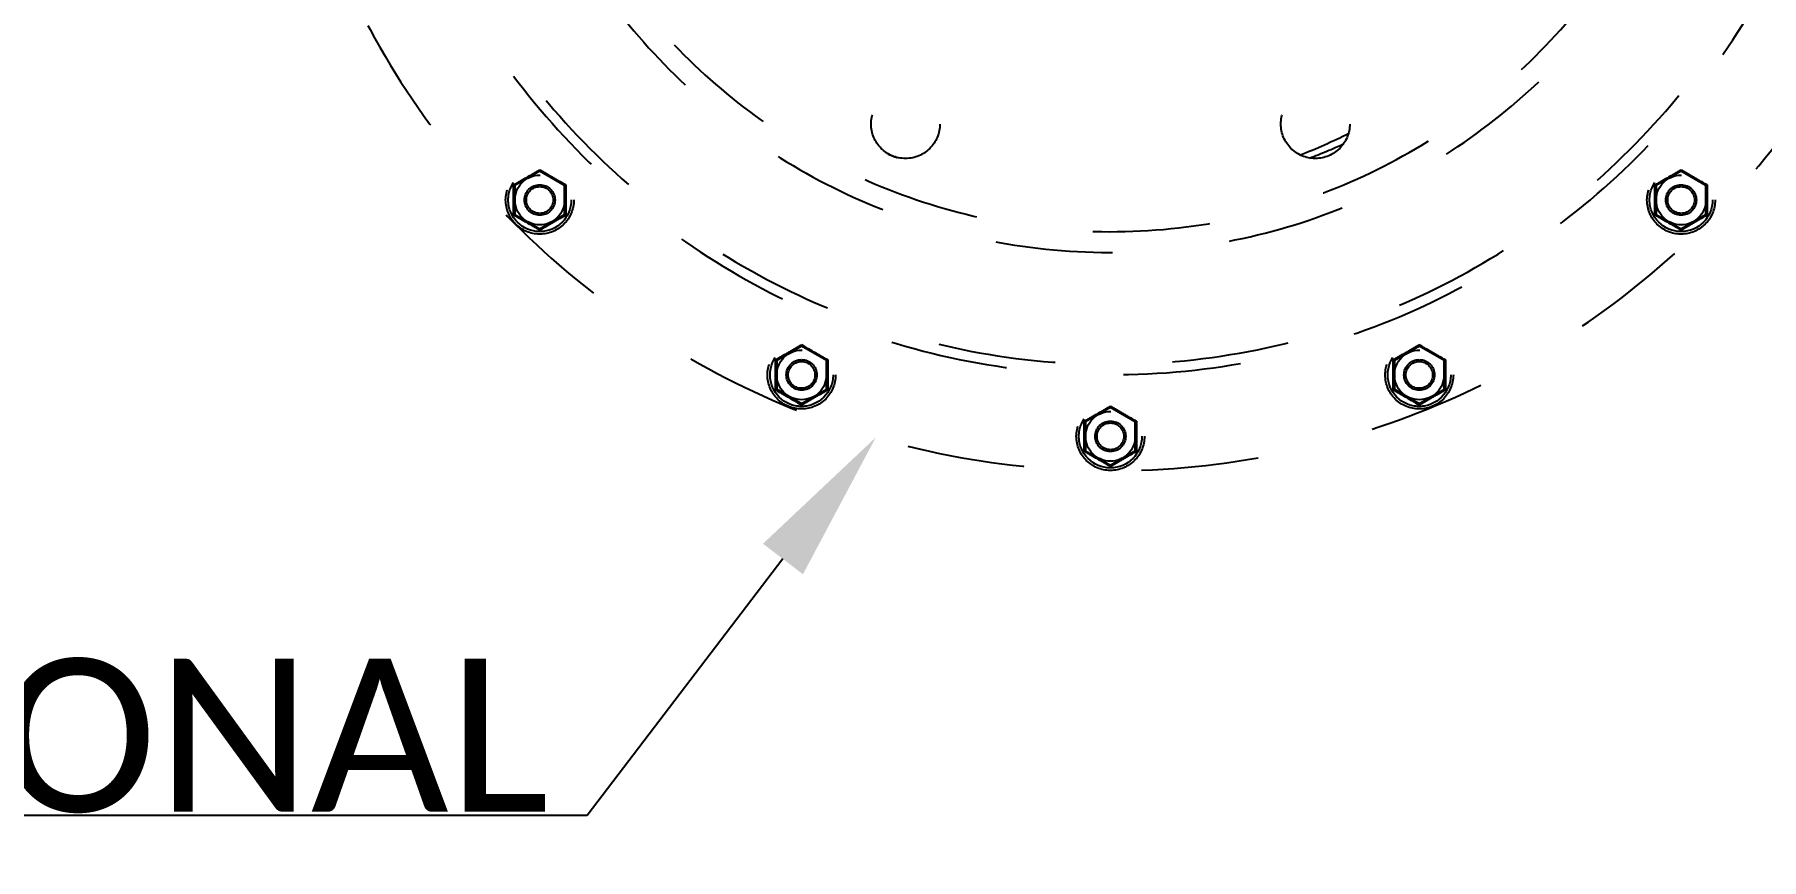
# Model space of a CAD drawing. Header units: millimetres. Extents: x 7589 to 12925, y 625 to 5429.
# Drawn here: x 10768.7 to 11220.3, y 3841 to 4056.8 of the extents above; entities that cross this region are included whole.
import ezdxf
from ezdxf import colors
from ezdxf.entities.mleader import LeaderData, LeaderLine
from ezdxf.math import Vec2, Vec3

# ---------------------------------------------------------------- set-up
doc = ezdxf.new("R2010")
doc.units = ezdxf.units.MM
doc.header["$LTSCALE"] = 307.34
doc.linetypes.add('DOT', pattern=[0.2, 0.1, -0.1])
doc.layers.get('0').update_dxf_attribs({"linetype": 'CONTINUOUS'})
doc.layers.add('02___PRT_ALL_AXES', color=7, linetype='CONTINUOUS')
doc.styles.get("Standard").update_dxf_attribs({"font": 'calibri.ttf'})

msp = doc.modelspace()

# ---------------------------------------------------------------- linework, layer by layer
at = {"color": 0, "linetype": 'DOT'}
for p, q in [((10900.83818, 4021.00325), (10894.33831, 4017.25024)), ((10907.33831, 4017.2507), (10900.83818, 4021.00325)), ((11199.23724, 4021.00325), (11192.73737, 4017.25024)), ((11205.73737, 4017.2507), (11199.23724, 4021.00325)), ((10894.33831, 4017.25024), (10894.33858, 4009.74469)), ((10907.33858, 4009.74515), (10907.33831, 4017.2507)), ((11192.73737, 4017.25024), (11192.73764, 4009.74469)), ((11205.73764, 4009.74515), (11205.73737, 4017.2507)), ((10894.33858, 4009.74469), (10900.83871, 4005.99214)), ((10900.83871, 4005.99214), (10907.33858, 4009.74515)), ((11192.73764, 4009.74469), (11199.23777, 4005.99214)), ((11199.23777, 4005.99214), (11205.73764, 4009.74515)), ((10969.29151, 3975.2642), (10962.79164, 3971.51119)), ((10975.79164, 3971.51165), (10969.29151, 3975.2642)), ((11130.78391, 3975.2642), (11124.28405, 3971.51119)), ((11137.28405, 3971.51165), (11130.78391, 3975.2642)), ((10962.79164, 3971.51119), (10962.7919, 3964.00564)), ((10975.7919, 3964.0061), (10975.79164, 3971.51165)), ((11124.28405, 3971.51119), (11124.28431, 3964.00564)), ((11137.28431, 3964.0061), (11137.28405, 3971.51165)), ((10962.7919, 3964.00564), (10969.29204, 3960.25309)), ((10969.29204, 3960.25309), (10975.7919, 3964.0061)), ((11124.28431, 3964.00564), (11130.78445, 3960.25309)), ((11130.78445, 3960.25309), (11137.28431, 3964.0061)), ((11050.03771, 3959.20278), (11043.53784, 3955.44977)), ((11043.53784, 3955.44977), (11043.53811, 3947.94422)), ((11056.53784, 3955.45023), (11050.03771, 3959.20278)), ((11056.53811, 3947.94468), (11056.53784, 3955.45023)), ((11043.53811, 3947.94422), (11050.03824, 3944.19167)), ((11050.03824, 3944.19167), (11056.53811, 3947.94468))]:
    msp.add_line(p, q, dxfattribs=at)
for centre, radius in [((10900.83845, 4013.4977), 8.91272), ((10900.83845, 4013.4977), 8.24637), ((10900.83845, 4013.4977), 6.5), ((11199.23751, 4013.4977), 8.91272), ((11199.23751, 4013.4977), 8.24637), ((11199.23751, 4013.4977), 6.5), ((10900.83845, 4013.4977), 4), ((10900.83845, 4013.4977), 3.5), ((11199.23751, 4013.4977), 4), ((11199.23751, 4013.4977), 3.5), ((10969.29177, 3967.75864), 8.91272), ((10969.29177, 3967.75864), 8.24637), ((10969.29177, 3967.75864), 6.5), ((11130.78418, 3967.75864), 8.91272), ((11130.78418, 3967.75864), 8.24637), ((11130.78418, 3967.75864), 6.5), ((10969.29177, 3967.75864), 4), ((10969.29177, 3967.75864), 3.5), ((11130.78418, 3967.75864), 4), ((11130.78418, 3967.75864), 3.5), ((11050.03798, 3951.69723), 8.91272), ((11050.03798, 3951.69723), 8.24637), ((11050.03798, 3951.69723), 6.5), ((11050.03798, 3951.69723), 4), ((11050.03798, 3951.69723), 3.5)]:
    msp.add_circle(centre, radius, dxfattribs=at)
for points in [[(10893.98641, 4017.45339), (10895.13447, 4018.10211), (10897.42906, 4019.40243), (10899.70237, 4020.73961), (10900.83817, 4021.40958)], [(10900.83816, 4021.40958), (10901.974, 4020.73969), (10904.24741, 4019.40268), (10906.54209, 4018.10252), (10907.6902, 4017.45388)], [(11192.38547, 4017.45339), (11193.53353, 4018.10211), (11195.82813, 4019.40243), (11198.10144, 4020.73961), (11199.23723, 4021.40958)], [(11199.23722, 4021.40958), (11200.37307, 4020.73969), (11202.64647, 4019.40268), (11204.94115, 4018.10252), (11206.08927, 4017.45388)], [(10900.83873, 4005.58581), (10899.70289, 4006.2557), (10897.42948, 4007.59272), (10895.1348, 4008.89287), (10893.98669, 4009.54151)], [(10907.69048, 4009.542), (10906.54242, 4008.89328), (10904.24783, 4007.59296), (10901.97452, 4006.25578), (10900.83872, 4005.58581)], [(11199.23779, 4005.58581), (11198.10195, 4006.2557), (11195.82854, 4007.59272), (11193.53386, 4008.89287), (11192.38575, 4009.54151)], [(11206.08954, 4009.542), (11204.94148, 4008.89328), (11202.64689, 4007.59296), (11200.37358, 4006.25578), (11199.23778, 4005.58581)], [(10962.43973, 3971.71434), (10963.5878, 3972.36306), (10965.88239, 3973.66338), (10968.1557, 3975.00056), (10969.2915, 3975.67053)], [(10969.29149, 3975.67053), (10970.42733, 3975.00064), (10972.70074, 3973.66362), (10974.99542, 3972.36347), (10976.14353, 3971.71483)], [(11123.93214, 3971.71434), (11125.08021, 3972.36306), (11127.3748, 3973.66338), (11129.64811, 3975.00056), (11130.7839, 3975.67053)], [(11130.7839, 3975.67053), (11131.91974, 3975.00064), (11134.19314, 3973.66362), (11136.48783, 3972.36347), (11137.63594, 3971.71483)], [(10969.29205, 3959.84676), (10968.15621, 3960.51665), (10965.88281, 3961.85366), (10963.58813, 3963.15382), (10962.44001, 3963.80246)], [(10976.14381, 3963.80295), (10974.99574, 3963.15422), (10972.70115, 3961.85391), (10970.42784, 3960.51673), (10969.29205, 3959.84676)], [(11130.78446, 3959.84676), (11129.64862, 3960.51665), (11127.37522, 3961.85366), (11125.08053, 3963.15382), (11123.93242, 3963.80246)], [(11137.63622, 3963.80295), (11136.48815, 3963.15422), (11134.19356, 3961.85391), (11131.92025, 3960.51673), (11130.78446, 3959.84676)], [(11043.18594, 3955.65293), (11044.334, 3956.30165), (11046.6286, 3957.60197), (11048.90191, 3958.93914), (11050.0377, 3959.60911)], [(11050.03769, 3959.60911), (11051.17353, 3958.93922), (11053.44694, 3957.60221), (11055.74162, 3956.30205), (11056.88973, 3955.65341)], [(11050.03826, 3943.78534), (11048.90242, 3944.45523), (11046.62901, 3945.79225), (11044.33433, 3947.0924), (11043.18622, 3947.74104)], [(11056.89001, 3947.74153), (11055.74195, 3947.09281), (11053.44736, 3945.79249), (11051.17405, 3944.45531), (11050.03825, 3943.78534)]]:
    msp.add_open_spline(points, degree=3, dxfattribs=at)
for points, knots in [([(10900.83817, 4021.00324), (10900.83817, 4020.96267), (10900.83918, 4021.27413), (10900.83817, 4021.31471), (10900.83817, 4021.40958)], [0, 0, 0, 0, 0.29956188, 1, 1, 1, 1]), ([(11199.23723, 4021.00324), (11199.23723, 4020.96267), (11199.23824, 4021.27413), (11199.23723, 4021.31471), (11199.23723, 4021.40958)], [0, 0, 0, 0, 0.29956188, 1, 1, 1, 1]), ([(10893.98671, 4009.54151), (10893.99901, 4010.86927), (10894.02011, 4013.50661), (10893.99866, 4016.14394), (10893.98643, 4017.4534)], [0, 0, 0, 0, 0.503470775, 1, 1, 1, 1]), ([(10894.33831, 4017.25024), (10894.33848, 4017.24955), (10894.33414, 4017.25349), (10894.33053, 4017.25425), (10894.32068, 4017.26077), (10894.30901, 4017.26729), (10894.29372, 4017.27635), (10894.26819, 4017.29116), (10894.23017, 4017.31319), (10894.17837, 4017.34296), (10894.11932, 4017.37683), (10894.05454, 4017.41409), (10894.00962, 4017.44), (10893.98643, 4017.45339)], [0, 0, 0, 0, 0.005270768, 0.020858191, 0.046282368, 0.081003533, 0.124365062, 0.175697192, 0.299730798, 0.448270882, 0.617065146, 0.802297204, 1, 1, 1, 1]), ([(10907.69018, 4017.45387), (10907.66699, 4017.44048), (10907.62207, 4017.41457), (10907.5573, 4017.3773), (10907.49825, 4017.34343), (10907.44644, 4017.31365), (10907.40841, 4017.29163), (10907.3829, 4017.27681), (10907.36758, 4017.26776), (10907.35598, 4017.26122), (10907.34599, 4017.25475), (10907.34265, 4017.2539), (10907.33803, 4017.25005), (10907.33831, 4017.2507)], [0, 0, 0, 0, 0.197705209, 0.382939848, 0.551741292, 0.700291465, 0.824330592, 0.875663154, 0.919023194, 0.953740564, 0.97915805, 0.994736811, 1, 1, 1, 1]), ([(10907.69018, 4017.45389), (10907.67788, 4016.12625), (10907.65678, 4013.48892), (10907.67823, 4010.85159), (10907.69046, 4009.54199)], [0, 0, 0, 0, 0.503419542, 1, 1, 1, 1]), ([(11192.38577, 4009.54151), (11192.39807, 4010.86927), (11192.41918, 4013.50661), (11192.39772, 4016.14394), (11192.38549, 4017.4534)], [0, 0, 0, 0, 0.503470775, 1, 1, 1, 1]), ([(11192.73737, 4017.25024), (11192.73754, 4017.24955), (11192.7332, 4017.25349), (11192.72959, 4017.25425), (11192.71974, 4017.26077), (11192.70807, 4017.26729), (11192.69278, 4017.27635), (11192.66725, 4017.29116), (11192.62923, 4017.31319), (11192.57743, 4017.34296), (11192.51838, 4017.37683), (11192.45361, 4017.41409), (11192.40868, 4017.44), (11192.38549, 4017.45339)], [0, 0, 0, 0, 0.005270768, 0.020858191, 0.046282368, 0.081003533, 0.124365062, 0.175697192, 0.299730798, 0.448270882, 0.617065146, 0.802297204, 1, 1, 1, 1]), ([(11206.08925, 4017.45387), (11206.06606, 4017.44048), (11206.02113, 4017.41457), (11205.95636, 4017.3773), (11205.89731, 4017.34343), (11205.8455, 4017.31365), (11205.80748, 4017.29163), (11205.78196, 4017.27681), (11205.76665, 4017.26776), (11205.75505, 4017.26122), (11205.74505, 4017.25475), (11205.74171, 4017.2539), (11205.73709, 4017.25005), (11205.73737, 4017.2507)], [0, 0, 0, 0, 0.197705209, 0.382939848, 0.551741292, 0.700291465, 0.824330592, 0.875663154, 0.919023194, 0.953740564, 0.97915805, 0.994736811, 1, 1, 1, 1]), ([(11206.08925, 4017.45389), (11206.07694, 4016.12625), (11206.05584, 4013.48892), (11206.07729, 4010.85159), (11206.08953, 4009.54199)], [0, 0, 0, 0, 0.503419542, 1, 1, 1, 1]), ([(10894.33859, 4009.74468), (10894.33887, 4009.74533), (10894.33425, 4009.74152), (10894.3309, 4009.74072), (10894.32084, 4009.73437), (10894.30916, 4009.728), (10894.29375, 4009.71912), (10894.26812, 4009.70449), (10894.23006, 4009.68253), (10894.17836, 4009.65256), (10894.11948, 4009.61834), (10894.05481, 4009.58086), (10894.00989, 4009.5549), (10893.98669, 4009.54151)], [0, 0, 0, 0, 0.005246527, 0.020788041, 0.046167334, 0.080859382, 0.124204947, 0.175529424, 0.299562897, 0.448123589, 0.616956491, 0.802239647, 1, 1, 1, 1]), ([(10907.69048, 4009.54199), (10907.66728, 4009.55539), (10907.62236, 4009.58134), (10907.55768, 4009.61881), (10907.49881, 4009.65302), (10907.44708, 4009.68302), (10907.40908, 4009.70491), (10907.38335, 4009.71965), (10907.36817, 4009.72826), (10907.35587, 4009.73534), (10907.348, 4009.73963), (10907.34283, 4009.74285), (10907.34102, 4009.74341), (10907.3384, 4009.74583), (10907.33856, 4009.74514)], [0, 0, 0, 0, 0.197757183, 0.383035853, 0.551868359, 0.700432958, 0.824469569, 0.875795596, 0.919142329, 0.953834439, 0.979211825, 0.988239588, 0.994751198, 1, 1, 1, 1]), ([(11192.73765, 4009.74468), (11192.73794, 4009.74533), (11192.73331, 4009.74152), (11192.72996, 4009.74072), (11192.7199, 4009.73437), (11192.70822, 4009.728), (11192.69281, 4009.71912), (11192.66718, 4009.70449), (11192.62912, 4009.68253), (11192.57742, 4009.65256), (11192.51854, 4009.61834), (11192.45387, 4009.58086), (11192.40895, 4009.5549), (11192.38575, 4009.54151)], [0, 0, 0, 0, 0.005246527, 0.020788041, 0.046167334, 0.080859382, 0.124204947, 0.175529424, 0.299562897, 0.448123589, 0.616956491, 0.802239647, 1, 1, 1, 1]), ([(11206.08954, 4009.54199), (11206.06634, 4009.55539), (11206.02142, 4009.58134), (11205.95674, 4009.61881), (11205.89788, 4009.65302), (11205.84615, 4009.68302), (11205.80814, 4009.70491), (11205.78241, 4009.71965), (11205.76723, 4009.72826), (11205.75493, 4009.73534), (11205.74706, 4009.73963), (11205.74189, 4009.74285), (11205.74008, 4009.74341), (11205.73746, 4009.74583), (11205.73763, 4009.74514)], [0, 0, 0, 0, 0.197757183, 0.383035853, 0.551868359, 0.700432958, 0.824469569, 0.875795596, 0.919142329, 0.953834439, 0.979211825, 0.988239588, 0.994751198, 1, 1, 1, 1]), ([(10900.83873, 4005.58581), (10900.83872, 4005.68068), (10900.83973, 4005.72126), (10900.8387, 4006.03273), (10900.8387, 4005.99215)], [0, 0, 0, 0, 0.700434158, 1, 1, 1, 1]), ([(11199.23779, 4005.58581), (11199.23778, 4005.68068), (11199.23879, 4005.72126), (11199.23776, 4006.03273), (11199.23776, 4005.99215)], [0, 0, 0, 0, 0.700434158, 1, 1, 1, 1]), ([(10969.29149, 3975.26419), (10969.29149, 3975.22362), (10969.29251, 3975.53508), (10969.2915, 3975.57566), (10969.29149, 3975.67053)], [0, 0, 0, 0, 0.29956188, 1, 1, 1, 1]), ([(11130.7839, 3975.26419), (11130.7839, 3975.22362), (11130.78491, 3975.53508), (11130.7839, 3975.57566), (11130.7839, 3975.67053)], [0, 0, 0, 0, 0.29956188, 1, 1, 1, 1]), ([(10962.44003, 3963.80245), (10962.45234, 3965.13022), (10962.47344, 3967.76756), (10962.45199, 3970.40489), (10962.43975, 3971.71435)], [0, 0, 0, 0, 0.503470775, 1, 1, 1, 1]), ([(10962.79164, 3971.51119), (10962.7918, 3971.5105), (10962.78746, 3971.51444), (10962.78386, 3971.5152), (10962.774, 3971.52172), (10962.76234, 3971.52824), (10962.74705, 3971.5373), (10962.72152, 3971.55211), (10962.6835, 3971.57414), (10962.63169, 3971.6039), (10962.57264, 3971.63778), (10962.50787, 3971.67504), (10962.46294, 3971.70095), (10962.43975, 3971.71434)], [0, 0, 0, 0, 0.005270768, 0.020858191, 0.046282368, 0.081003533, 0.124365062, 0.175697192, 0.299730798, 0.448270882, 0.617065146, 0.802297204, 1, 1, 1, 1]), ([(10976.14351, 3971.71482), (10976.12032, 3971.70143), (10976.07539, 3971.67552), (10976.01063, 3971.63825), (10975.95157, 3971.60438), (10975.89977, 3971.5746), (10975.86174, 3971.55258), (10975.83622, 3971.53776), (10975.82091, 3971.52871), (10975.80931, 3971.52217), (10975.79931, 3971.5157), (10975.79597, 3971.51485), (10975.79136, 3971.511), (10975.79164, 3971.51165)], [0, 0, 0, 0, 0.197705209, 0.382939848, 0.551741292, 0.700291465, 0.824330592, 0.875663154, 0.919023194, 0.953740564, 0.97915805, 0.994736811, 1, 1, 1, 1]), ([(10976.14351, 3971.71483), (10976.13121, 3970.3872), (10976.1101, 3967.74987), (10976.13155, 3965.11253), (10976.14379, 3963.80294)], [0, 0, 0, 0, 0.503419542, 1, 1, 1, 1]), ([(11123.93244, 3963.80245), (11123.94475, 3965.13022), (11123.96585, 3967.76756), (11123.9444, 3970.40489), (11123.93216, 3971.71435)], [0, 0, 0, 0, 0.503470775, 1, 1, 1, 1]), ([(11124.28405, 3971.51119), (11124.28421, 3971.5105), (11124.27987, 3971.51444), (11124.27626, 3971.5152), (11124.26641, 3971.52172), (11124.25475, 3971.52824), (11124.23946, 3971.5373), (11124.21393, 3971.55211), (11124.17591, 3971.57414), (11124.1241, 3971.6039), (11124.06505, 3971.63778), (11124.00028, 3971.67504), (11123.95535, 3971.70095), (11123.93216, 3971.71434)], [0, 0, 0, 0, 0.005270768, 0.020858191, 0.046282368, 0.081003533, 0.124365062, 0.175697192, 0.299730798, 0.448270882, 0.617065146, 0.802297204, 1, 1, 1, 1]), ([(11137.63592, 3971.71482), (11137.61273, 3971.70143), (11137.5678, 3971.67552), (11137.50303, 3971.63825), (11137.44398, 3971.60438), (11137.39218, 3971.5746), (11137.35415, 3971.55258), (11137.32863, 3971.53776), (11137.31332, 3971.52871), (11137.30172, 3971.52217), (11137.29172, 3971.5157), (11137.28838, 3971.51485), (11137.28377, 3971.511), (11137.28405, 3971.51165)], [0, 0, 0, 0, 0.197705209, 0.382939848, 0.551741292, 0.700291465, 0.824330592, 0.875663154, 0.919023194, 0.953740564, 0.97915805, 0.994736811, 1, 1, 1, 1]), ([(11137.63592, 3971.71483), (11137.62361, 3970.3872), (11137.60251, 3967.74987), (11137.62396, 3965.11253), (11137.6362, 3963.80294)], [0, 0, 0, 0, 0.503419542, 1, 1, 1, 1]), ([(10962.79192, 3964.00563), (10962.7922, 3964.00628), (10962.78757, 3964.00247), (10962.78422, 3964.00167), (10962.77417, 3963.99532), (10962.76248, 3963.98894), (10962.74708, 3963.98007), (10962.72145, 3963.96544), (10962.68339, 3963.94348), (10962.63168, 3963.91351), (10962.57281, 3963.87929), (10962.50813, 3963.84181), (10962.46321, 3963.81585), (10962.44002, 3963.80246)], [0, 0, 0, 0, 0.005246527, 0.020788041, 0.046167334, 0.080859382, 0.124204947, 0.175529424, 0.299562897, 0.448123589, 0.616956491, 0.802239647, 1, 1, 1, 1]), ([(10969.29205, 3959.84676), (10969.29205, 3959.94163), (10969.29306, 3959.98221), (10969.29202, 3960.29367), (10969.29202, 3960.2531)], [0, 0, 0, 0, 0.700434158, 1, 1, 1, 1]), ([(10976.14381, 3963.80294), (10976.12061, 3963.81634), (10976.07569, 3963.84229), (10976.01101, 3963.87976), (10975.95214, 3963.91397), (10975.90041, 3963.94397), (10975.86241, 3963.96586), (10975.83668, 3963.9806), (10975.8215, 3963.98921), (10975.8092, 3963.99629), (10975.80132, 3964.00058), (10975.79616, 3964.0038), (10975.79435, 3964.00436), (10975.79172, 3964.00678), (10975.79189, 3964.00609)], [0, 0, 0, 0, 0.197757183, 0.383035853, 0.551868359, 0.700432958, 0.824469569, 0.875795596, 0.919142329, 0.953834439, 0.979211825, 0.988239588, 0.994751198, 1, 1, 1, 1]), ([(11124.28433, 3964.00563), (11124.28461, 3964.00628), (11124.27998, 3964.00247), (11124.27663, 3964.00167), (11124.26658, 3963.99532), (11124.25489, 3963.98894), (11124.23949, 3963.98007), (11124.21386, 3963.96544), (11124.17579, 3963.94348), (11124.12409, 3963.91351), (11124.06522, 3963.87929), (11124.00054, 3963.84181), (11123.95562, 3963.81585), (11123.93243, 3963.80246)], [0, 0, 0, 0, 0.005246527, 0.020788041, 0.046167334, 0.080859382, 0.124204947, 0.175529424, 0.299562897, 0.448123589, 0.616956491, 0.802239647, 1, 1, 1, 1]), ([(11130.78446, 3959.84676), (11130.78446, 3959.94163), (11130.78546, 3959.98221), (11130.78443, 3960.29367), (11130.78443, 3960.2531)], [0, 0, 0, 0, 0.700434158, 1, 1, 1, 1]), ([(11137.63622, 3963.80294), (11137.61302, 3963.81634), (11137.5681, 3963.84229), (11137.50342, 3963.87976), (11137.44455, 3963.91397), (11137.39282, 3963.94397), (11137.35482, 3963.96586), (11137.32908, 3963.9806), (11137.3139, 3963.98921), (11137.30161, 3963.99629), (11137.29373, 3964.00058), (11137.28856, 3964.0038), (11137.28676, 3964.00436), (11137.28413, 3964.00678), (11137.2843, 3964.00609)], [0, 0, 0, 0, 0.197757183, 0.383035853, 0.551868359, 0.700432958, 0.824469569, 0.875795596, 0.919142329, 0.953834439, 0.979211825, 0.988239588, 0.994751198, 1, 1, 1, 1]), ([(11043.18624, 3947.74104), (11043.19854, 3949.0688), (11043.21965, 3951.70614), (11043.19819, 3954.34347), (11043.18596, 3955.65293)], [0, 0, 0, 0, 0.503470775, 1, 1, 1, 1]), ([(11043.53784, 3955.44977), (11043.53801, 3955.44908), (11043.53367, 3955.45302), (11043.53006, 3955.45378), (11043.52021, 3955.4603), (11043.50854, 3955.46682), (11043.49325, 3955.47588), (11043.46772, 3955.49069), (11043.4297, 3955.51272), (11043.3779, 3955.54249), (11043.31885, 3955.57636), (11043.25407, 3955.61362), (11043.20915, 3955.63953), (11043.18596, 3955.65292)], [0, 0, 0, 0, 0.005270768, 0.020858191, 0.046282368, 0.081003533, 0.124365062, 0.175697192, 0.299730798, 0.448270882, 0.617065146, 0.802297204, 1, 1, 1, 1]), ([(11050.0377, 3959.20277), (11050.0377, 3959.1622), (11050.03871, 3959.47366), (11050.0377, 3959.51424), (11050.0377, 3959.60911)], [0, 0, 0, 0, 0.29956188, 1, 1, 1, 1]), ([(11056.88971, 3955.6534), (11056.86653, 3955.64001), (11056.8216, 3955.6141), (11056.75683, 3955.57683), (11056.69778, 3955.54296), (11056.64597, 3955.51318), (11056.60794, 3955.49116), (11056.58243, 3955.47634), (11056.56711, 3955.46729), (11056.55552, 3955.46075), (11056.54552, 3955.45428), (11056.54218, 3955.45343), (11056.53756, 3955.44958), (11056.53784, 3955.45023)], [0, 0, 0, 0, 0.197705209, 0.382939848, 0.551741292, 0.700291465, 0.824330592, 0.875663154, 0.919023194, 0.953740564, 0.97915805, 0.994736811, 1, 1, 1, 1]), ([(11056.88971, 3955.65342), (11056.87741, 3954.32578), (11056.85631, 3951.68845), (11056.87776, 3949.05112), (11056.88999, 3947.74152)], [0, 0, 0, 0, 0.503419542, 1, 1, 1, 1]), ([(11043.53812, 3947.94421), (11043.53841, 3947.94486), (11043.53378, 3947.94105), (11043.53043, 3947.94025), (11043.52037, 3947.9339), (11043.50869, 3947.92753), (11043.49328, 3947.91865), (11043.46765, 3947.90403), (11043.42959, 3947.88206), (11043.37789, 3947.85209), (11043.31901, 3947.81787), (11043.25434, 3947.7804), (11043.20942, 3947.75443), (11043.18622, 3947.74104)], [0, 0, 0, 0, 0.005246527, 0.020788041, 0.046167334, 0.080859382, 0.124204947, 0.175529424, 0.299562897, 0.448123589, 0.616956491, 0.802239647, 1, 1, 1, 1]), ([(11056.89001, 3947.74152), (11056.86681, 3947.75492), (11056.82189, 3947.78087), (11056.75721, 3947.81835), (11056.69835, 3947.85255), (11056.64661, 3947.88255), (11056.60861, 3947.90444), (11056.58288, 3947.91918), (11056.5677, 3947.92779), (11056.5554, 3947.93487), (11056.54753, 3947.93916), (11056.54236, 3947.94238), (11056.54055, 3947.94294), (11056.53793, 3947.94536), (11056.53809, 3947.94467)], [0, 0, 0, 0, 0.197757183, 0.383035853, 0.551868359, 0.700432958, 0.824469569, 0.875795596, 0.919142329, 0.953834439, 0.979211825, 0.988239588, 0.994751198, 1, 1, 1, 1]), ([(11050.03826, 3943.78534), (11050.03825, 3943.88021), (11050.03926, 3943.92079), (11050.03823, 3944.23226), (11050.03823, 3944.19168)], [0, 0, 0, 0, 0.700434158, 1, 1, 1, 1])]:
    msp.add_open_spline(points, degree=3, knots=knots, dxfattribs=at)
at = {"layer": '02___PRT_ALL_AXES', "color": 0, "linetype": 'DOT'}
for centre in [(10996.4623, 4033.35409), (11103.61366, 4033.35409)]:
    msp.add_circle(centre, 9, dxfattribs=at)
for centre, radius, start, end in [((11050.03798, 4162.69723), 220, 0, 359.88), ((11050.03798, 4162.69723), 194.89893, 0, 359.88), ((11050.03798, 4162.69723), 192.18745, 0, 359.88), ((11050.03798, 4162.69723), 162.9051, 0, 359.88), ((11050.03798, 4162.69723), 157.48215, 0, 359.88), ((11046.03798, 4162.69723), 147.5, 291.2806241, 296.7142941), ((11050.03798, 4162.69723), 147.69389, 290.6307268, 294.3989245), ((11046.03798, 4162.69723), 147.5, 248.4546174, 249.465963)]:
    msp.add_arc(centre, radius, start, end, dxfattribs=at)

# ---------------------------------------------------------------- leaders
at = {"color": 0}
ml = msp.add_multileader_mtext('Standard', dxfattribs=at)
ml.set_content('{\\C256;OPTIONAL}')
ml.set_leader_properties(linetype='ByLayer')
ml.build(insert=Vec2(0, 0))
ml.multileader.update_dxf_attribs({"text_right_attachment_type": 6, "arrow_head_size": 40})
ctx = ml.context
ctx.base_point, ctx.char_height, ctx.arrow_head_size, ctx.plane_origin = Vec3(10638.63501, 3873.05427), 40, 40, Vec3(10988.69323, 3951.42294)
ctx.right_attachment, ctx.text_align_type = 6, 2
notes = []
notes.append((ctx, [(0, (1, 1, 0), (10913.25039, 3852.56196), (-1, 0), 8, [(0, [(10988.69323, 3951.42294)], 0, [])])]))
ctx.mtext.insert, ctx.mtext.alignment, ctx.mtext.flow_direction = Vec3(10903.25039, 3893.54658), 3, 5
for ctx, leaders in notes:
    for number, flags, end, landing, length, lines in leaders:
        leader = LeaderData()
        leader.index, (leader.has_last_leader_line, leader.has_dogleg_vector, leader.attachment_direction) = number, flags
        leader.last_leader_point, leader.dogleg_vector, leader.dogleg_length = Vec3(end), Vec3(landing), length
        for number, points, colour, breaks in lines:
            line = LeaderLine()
            line.index, line.vertices, line.color, line.breaks = number, Vec3.list(points), colors.encode_raw_color(colour), breaks
            leader.lines.append(line)
        ctx.leaders.append(leader)

doc.saveas('drawing.dxf')
